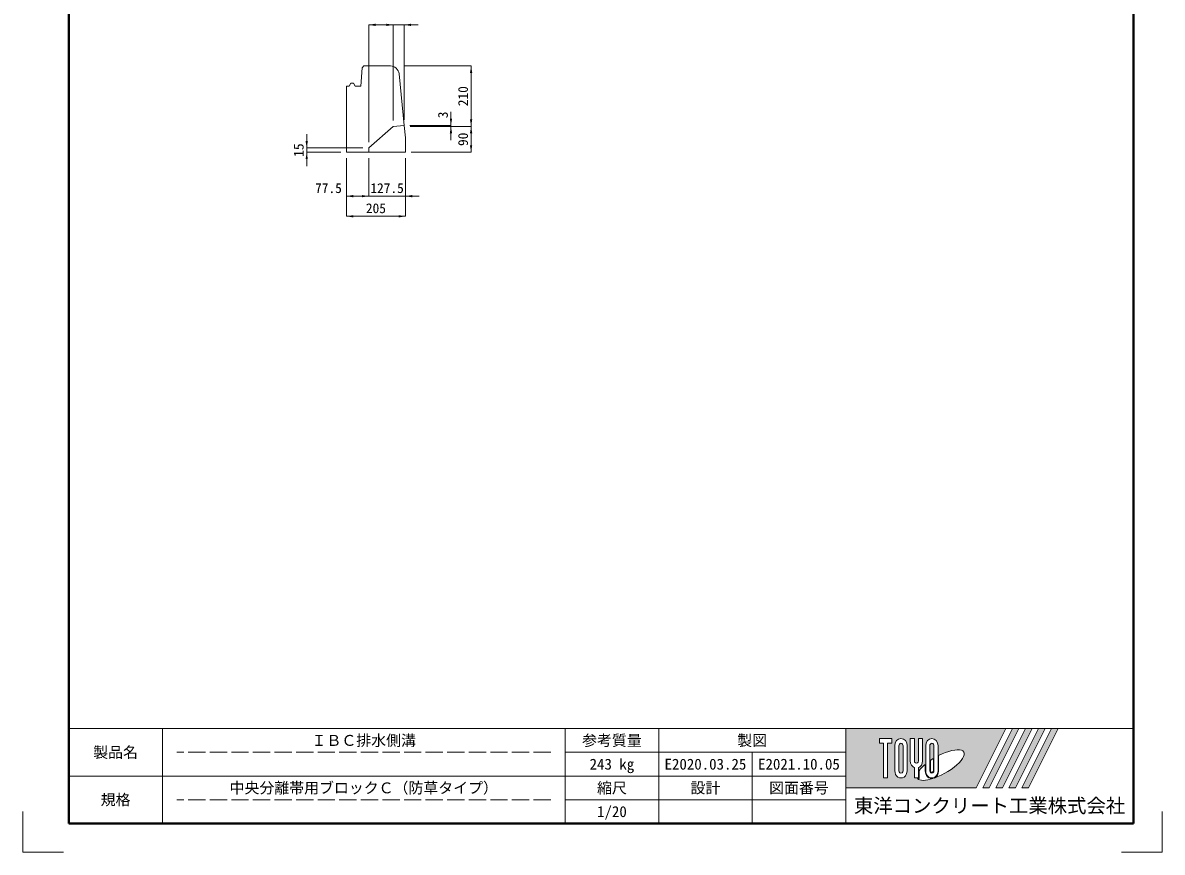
# Model space of a CAD drawing. Units: millimetres at full size. Extents: x 0 to 8736, y 0 to 5700.
# Drawn here: x 4776 to 8736, y 0 to 2884 of the extents above; entities that cross this region are included whole.
import ezdxf
from ezdxf.enums import TextEntityAlignment as Align

# ---------------------------------------------------------------- set-up
doc = ezdxf.new("R2010")
doc.units = ezdxf.units.MM
doc.header["$LTSCALE"] = 10
doc.linetypes.add('DASHED', pattern=[7.5, 6, -1.5])
for name, color, linetype, lineweight in [('Defpoints_2', 1, 'Continuous', 13), ('図枠', 7, 'Continuous', 5), ('寸法線', 7, 'Continuous', 13), ('本体', 2, 'Continuous', 13)]:
    doc.layers.add(name, color=color, linetype=linetype, lineweight=lineweight)
doc.styles.add('ＭＳ ゴシック', font='')
doc.styles.get('ＭＳ ゴシック').set_extended_font_data('MS Gothic')

# ---------------------------------------------------------------- blocks, each defined once
blk = doc.blocks.new('filled_arrow')
at = {"color": 0, "linetype": 'Continuous', "lineweight": -2}
blk.add_solid([(7.5, 1.25), (0, 0), (7.5, -1.25)], dxfattribs=at)

msp = doc.modelspace()

# ---------------------------------------------------------------- hatches: boundary and pattern name
at = {"layer": '図枠'}
h = msp.add_hatch(color=256, dxfattribs=at)
h.paths.add_polyline_path([(7635.53, 430), (7635.53, 223.75), (8089.28, 223.75), (8192.4, 430)])
edge = h.paths.add_edge_path(flags=16)
edge.add_ellipse((7964.97, 303.04), major_axis=(80.81, 45.23), ratio=0.3471473, start_angle=-144.31122, end_angle=72.1899, ccw=False)
edge.add_ellipse((7935.05, 283.51), major_axis=(0, 27.5), ratio=0.8463542, start_angle=-160.70346, end_angle=-90)
edge.add_line((7958.32, 283.51), (7958.32, 335.93))
edge = h.paths.add_edge_path(flags=16)
edge.add_ellipse((7935.05, 370.24), major_axis=(0, 25.38), ratio=0.8463542, start_angle=-90, end_angle=90, ccw=False)
edge.add_line((7956.53, 370.24), (7956.53, 283.51))
edge.add_ellipse((7935.05, 283.51), major_axis=(0, 25.38), ratio=0.8463542, start_angle=90, end_angle=-90, ccw=False)
edge.add_line((7913.57, 283.51), (7913.57, 370.24))
edge = h.paths.add_edge_path(flags=16)
edge.add_line((7942.21, 370.24), (7942.21, 283.51))
edge.add_ellipse((7935.05, 283.51), major_axis=(0, 8.46), ratio=0.8463542, start_angle=90, end_angle=-90, ccw=False)
edge.add_line((7927.89, 283.51), (7927.89, 370.24))
edge.add_ellipse((7935.05, 370.24), major_axis=(0, 8.46), ratio=0.8463542, start_angle=-90, end_angle=90, ccw=False)
edge = h.paths.add_edge_path(flags=16)
edge.add_line((7940.42, 325.91), (7940.42, 283.51))
edge.add_ellipse((7935.05, 283.51), major_axis=(0, 6.35), ratio=0.8463542, start_angle=90, end_angle=-90, ccw=False)
edge.add_line((7929.68, 283.51), (7929.68, 318.97))
edge.add_ellipse((7964.97, 303.04), major_axis=(80.81, 45.23), ratio=0.3471473, start_angle=107.79174, end_angle=126.47132, ccw=False)
edge = h.paths.add_edge_path(flags=16)
edge.add_line((7902.82, 395.62), (7902.82, 317.88))
edge.add_ellipse((7881.34, 317.88), major_axis=(0, 25.38), ratio=0.8463542, start_angle=-163.34117, end_angle=-90, ccw=False)
edge.add_line((7888.5, 293.95), (7888.5, 258.12))
edge.add_line((7888.5, 258.12), (7874.18, 258.12))
edge.add_line((7874.18, 258.12), (7874.18, 293.95))
edge.add_ellipse((7881.34, 317.88), major_axis=(0, 25.38), ratio=0.8463542, start_angle=90, end_angle=163.34117, ccw=False)
edge.add_line((7859.85, 317.88), (7859.85, 395.62))
edge.add_line((7859.85, 395.62), (7874.18, 395.62))
edge.add_line((7874.18, 395.62), (7874.18, 317.88))
edge.add_ellipse((7881.34, 317.88), major_axis=(0, 8.46), ratio=0.8463542, start_angle=90, end_angle=-90)
edge.add_line((7888.5, 317.88), (7888.5, 395.62))
edge.add_line((7888.5, 395.62), (7902.82, 395.62))
edge = h.paths.add_edge_path(flags=16)
edge.add_line((7911.77, 305.4), (7911.77, 283.51))
edge.add_ellipse((7935.05, 283.51), major_axis=(0, 27.5), ratio=0.8463542, start_angle=90, end_angle=-171.54427)
edge.add_ellipse((7964.97, 303.04), major_axis=(80.81, 45.23), ratio=0.3471473, start_angle=-178.64954, end_angle=-148.29244, ccw=False)
edge.add_line((7885.41, 256.01), (7890.29, 256.01))
edge.add_line((7890.29, 256.01), (7890.29, 282.82))
edge.add_ellipse((7964.97, 303.04), major_axis=(80.81, 45.23), ratio=0.3471473, start_angle=148.21912, end_angle=165.90812, ccw=False)
edge = h.paths.add_edge_path(flags=16)
edge.add_ellipse((7827.63, 370.24), major_axis=(0, 25.38), ratio=0.8463542, start_angle=-90, end_angle=90, ccw=False)
edge.add_line((7849.11, 370.24), (7849.11, 283.51))
edge.add_ellipse((7827.63, 283.51), major_axis=(0, 25.38), ratio=0.8463542, start_angle=90, end_angle=-90, ccw=False)
edge.add_line((7806.14, 283.51), (7806.14, 370.24))
edge = h.paths.add_edge_path(flags=16)
edge.add_line((7834.79, 370.24), (7834.79, 283.51))
edge.add_ellipse((7827.63, 283.51), major_axis=(0, 8.46), ratio=0.8463542, start_angle=90, end_angle=-90, ccw=False)
edge.add_line((7820.47, 283.51), (7820.47, 370.24))
edge.add_ellipse((7827.63, 370.24), major_axis=(0, 8.46), ratio=0.8463542, start_angle=-90, end_angle=90, ccw=False)
h.paths.add_polyline_path([(7795.4, 395.62), (7795.4, 378.7), (7781.08, 378.7), (7781.08, 258.12), (7766.76, 258.12), (7766.76, 378.7), (7752.43, 378.7), (7752.43, 395.62)], flags=16)
for points in [[(8111.96, 223.75), (8134.65, 223.75), (8237.78, 430), (8215.09, 430)], [(8283.15, 430), (8260.46, 430), (8157.34, 223.75), (8180.03, 223.75)], [(8328.53, 430), (8305.84, 430), (8202.71, 223.75), (8225.4, 223.75)], [(8373.9, 430), (8351.21, 430), (8248.09, 223.75), (8270.78, 223.75)]]:
    msp.add_hatch(color=256, dxfattribs=at).paths.add_polyline_path(points)

# ---------------------------------------------------------------- linework, layer by layer
at = {"layer": 'Defpoints_2', "color": 7}
for p, q in [((4775.53, 141.42), (4775.53, 0)), ((8735.53, 141.42), (8735.53, 0)), ((4775.53, 0), (4916.95, 0)), ((8735.53, 0), (8594.1, 0))]:
    msp.add_line(p, q, dxfattribs=at)
at = {"layer": '図枠', "lineweight": 40}
for p, q in [((4935.53, 100), (4935.53, 5600)), ((8635.53, 100), (8635.53, 5600)), ((8635.53, 100), (4935.53, 100))]:
    msp.add_line(p, q, dxfattribs=at)
at = {"layer": '図枠', "lineweight": 13}
for p, q in [((8635.53, 430), (4935.53, 430)), ((5260.53, 100), (5260.53, 430)), ((6660.53, 100), (6660.53, 430)), ((6985.53, 100), (6985.53, 430)), ((7635.53, 100), (7635.53, 430)), ((7635.53, 347.5), (6660.53, 347.5)), ((7310.53, 100), (7310.53, 347.5)), ((7635.53, 265), (4935.53, 265)), ((7635.53, 182.5), (6660.53, 182.5))]:
    msp.add_line(p, q, dxfattribs=at)
at = {"layer": '図枠'}
for p, q in [((7635.53, 430), (8192.4, 430)), ((8192.4, 430), (8089.28, 223.75)), ((8215.09, 430), (8111.96, 223.75)), ((8237.78, 430), (8134.65, 223.75)), ((8260.46, 430), (8157.34, 223.75)), ((8283.15, 430), (8180.03, 223.75)), ((8305.84, 430), (8202.71, 223.75)), ((8215.09, 430), (8237.78, 430)), ((8328.53, 430), (8225.4, 223.75)), ((8351.21, 430), (8248.09, 223.75)), ((8260.46, 430), (8283.15, 430)), ((8373.9, 430), (8270.78, 223.75)), ((8305.84, 430), (8328.53, 430)), ((8351.21, 430), (8373.9, 430)), ((7752.43, 395.62), (7752.43, 378.7)), ((7752.43, 395.62), (7795.4, 395.62)), ((7766.76, 378.7), (7752.43, 378.7)), ((7766.76, 378.7), (7766.76, 258.12)), ((7781.08, 378.7), (7781.08, 258.12)), ((7795.4, 378.7), (7781.08, 378.7)), ((7795.4, 395.62), (7795.4, 378.7)), ((7806.14, 370.24), (7806.14, 283.51)), ((7820.47, 283.51), (7820.47, 370.24)), ((7834.79, 370.24), (7834.79, 283.51)), ((7849.11, 283.51), (7849.11, 370.24)), ((7859.85, 395.62), (7874.18, 395.62)), ((7859.85, 317.88), (7859.85, 395.62)), ((7874.18, 395.62), (7874.18, 317.88)), ((7888.5, 395.62), (7902.82, 395.62)), ((7888.5, 317.88), (7888.5, 395.62)), ((7902.82, 395.62), (7902.82, 317.88)), ((7913.57, 370.24), (7913.57, 283.51)), ((7927.89, 283.51), (7927.89, 370.24)), ((7942.21, 370.24), (7942.21, 283.51)), ((7956.53, 283.51), (7956.53, 370.24)), ((7929.68, 283.51), (7929.68, 318.97)), ((7940.42, 325.91), (7940.42, 283.51)), ((7958.32, 283.51), (7958.32, 335.93)), ((7874.18, 293.95), (7874.18, 258.12)), ((7888.5, 293.95), (7888.5, 258.12)), ((7890.29, 282.82), (7890.29, 256.01)), ((7911.77, 305.4), (7911.77, 283.51)), ((7781.08, 258.12), (7766.76, 258.12)), ((7888.5, 258.12), (7874.18, 258.12)), ((7885.41, 256.01), (7890.29, 256.01)), ((7635.53, 223.75), (8089.28, 223.75)), ((8111.96, 223.75), (8134.65, 223.75)), ((8157.34, 223.75), (8180.03, 223.75)), ((8202.71, 223.75), (8225.4, 223.75)), ((8248.09, 223.75), (8270.78, 223.75))]:
    msp.add_line(p, q, dxfattribs=at)
at = {"layer": '図枠', "linetype": 'DASHED', "lineweight": 9}
for p, q in [((6610.53, 347.5), (5310.53, 347.5)), ((6610.53, 182.5), (5310.53, 182.5))]:
    msp.add_line(p, q, dxfattribs=at)
at = {"layer": '図枠'}
for centre, major_axis, ratio, start_param, end_param in [((7827.63, 370.24), (0, 25.38), 0.846354, 4.712389, 7.8539816), ((7935.05, 370.24), (0, 25.38), 0.846354, 4.712389, 7.8539816), ((7827.63, 370.24), (0, 8.46), 0.846354, 4.712389, 7.8539816), ((7935.05, 370.24), (0, 8.46), 0.846354, 4.712389, 7.8539816), ((7964.97, 303.04), (80.81, 45.23), 0.347147, 4.2621853, 7.7429163), ((7881.34, 317.88), (0, 25.38), 0.846354, 1.5707963, 2.8017557), ((7881.34, 317.88), (0, 8.46), 0.846354, 1.5707963, 4.712389), ((7881.34, 317.88), (0, 25.38), 0.846354, 3.4814296, 4.712389), ((7964.97, 303.04), (80.81, 45.23), 0.347147, 1.6817405, 1.8219833), ((7827.63, 283.51), (0, 25.38), 0.846354, 1.5707963, 4.712389), ((7827.63, 283.51), (0, 8.46), 0.846354, 1.5707963, 4.712389), ((7964.97, 303.04), (80.81, 45.23), 0.347147, 2.0815197, 2.5155126), ((7935.05, 283.51), (0, 27.5), 0.846354, 1.5707963, 3.3154679), ((7935.05, 283.51), (0, 25.38), 0.846354, 1.5707963, 4.712389), ((7935.05, 283.51), (0, 8.46), 0.846354, 1.5707963, 4.712389), ((7935.05, 283.51), (0, 6.35), 0.846354, 1.5707963, 4.712389), ((7935.05, 283.51), (0, 27.5), 0.846354, 3.5338438, 4.712389), ((7964.97, 303.04), (80.81, 45.23), 0.347147, 3.2093975, 4.2004451)]:
    msp.add_ellipse(centre, major_axis=major_axis, ratio=ratio, start_param=start_param, end_param=end_param, dxfattribs=at)
at = {"layer": '寸法線'}
for p, q in [((5977.87, 2877.09), (6062.87, 2877.09)), ((5977.87, 2469.02), (5977.87, 2877.09)), ((6014.87, 2877.09), (6149.07, 2877.09)), ((6062.87, 2544.02), (6062.87, 2877.09)), ((6062.87, 2544.02), (6062.87, 2877.09)), ((6101.07, 2547.02), (6101.07, 2877.09)), ((6100.37, 2734.02), (6333.58, 2734.02)), ((6333.58, 2734.02), (6333.58, 2524.02)), ((6263.58, 2575.02), (6263.58, 2476.02)), ((5762.3, 2497.02), (5762.3, 2386.02)), ((6121.07, 2527.02), (6263.58, 2527.02)), ((6121.37, 2524.02), (6333.58, 2524.02)), ((6121.37, 2524.02), (6263.58, 2524.02)), ((6121.37, 2524.02), (6333.58, 2524.02)), ((6333.58, 2434.02), (6333.58, 2524.02)), ((5957.87, 2449.02), (5762.3, 2449.02)), ((5880.37, 2434.02), (5762.3, 2434.02)), ((6125.37, 2434.02), (6333.58, 2434.02)), ((5900.37, 2414.02), (5900.37, 2281.35)), ((5900.37, 2414.02), (5900.37, 2211.35)), ((5977.87, 2414.02), (5977.87, 2281.35)), ((5977.87, 2414.02), (5977.87, 2281.35)), ((6105.37, 2414.02), (6105.37, 2281.35)), ((6105.37, 2414.02), (6105.37, 2211.35)), ((5900.37, 2281.35), (5977.87, 2281.35)), ((5929.87, 2281.35), (6153.37, 2281.35)), ((5900.37, 2211.35), (6105.37, 2211.35))]:
    msp.add_line(p, q, dxfattribs=at)
at = {"layer": '本体'}
for p, q in [((5954.94, 2728.04), (5961.37, 2734.02)), ((5961.37, 2734.02), (6053.22, 2734.02)), ((5950.37, 2664.02), (5954.94, 2728.04)), ((6083.07, 2707.01), (6101.07, 2527.02)), ((5900.37, 2434.02), (5900.37, 2664.02)), ((5900.37, 2664.02), (5910.37, 2664.02)), ((5910.37, 2664.02), (5915.37, 2674.02)), ((5915.37, 2674.02), (5925.37, 2674.02)), ((5925.37, 2674.02), (5930.37, 2664.02)), ((5930.37, 2664.02), (5950.37, 2664.02)), ((5977.87, 2449.02), (6062.87, 2524.02)), ((6062.87, 2524.02), (6101.07, 2527.02)), ((6101.07, 2527.02), (6105.37, 2484.02)), ((6105.37, 2484.02), (6105.37, 2434.02)), ((5977.87, 2434.02), (5900.37, 2434.02)), ((5977.87, 2434.02), (5977.87, 2449.02)), ((6105.37, 2434.02), (5977.87, 2434.02))]:
    msp.add_line(p, q, dxfattribs=at)
msp.add_arc((6053.22, 2704.02), 30, 5.71059, 90, dxfattribs=at)

# ---------------------------------------------------------------- block references
at = {"layer": '寸法線', "xscale": 3.2, "yscale": 3.2}
for p in [(5977.87, 2877.09), (6101.07, 2877.09), (5900.37, 2281.35), (6105.37, 2281.35), (5900.37, 2211.35)]:
    msp.add_blockref('filled_arrow', p, dxfattribs=at)
for p, rotation in [((6062.87, 2877.09), 180), ((6062.87, 2877.09), 180), ((6333.58, 2734.02), 270), ((6263.58, 2527.02), 90), ((6333.58, 2524.02), 90), ((6263.58, 2524.02), 270), ((6333.58, 2524.02), 270), ((5762.3, 2449.02), 90), ((6333.58, 2434.02), 90), ((5762.3, 2434.02), 270), ((5977.87, 2281.35), 180), ((5977.87, 2281.35), 180), ((6105.37, 2211.35), 180)]:
    msp.add_blockref('filled_arrow', p, dxfattribs=dict(at, rotation=rotation))

# ---------------------------------------------------------------- texts
at = {"layer": '図枠', "style": 'ＭＳ ゴシック'}
for s, height, p in [('ＩＢＣ排水側溝', 37.98, (5960.53, 388.75)), ('参考質量', 37.98, (6823.03, 388.75)), ('製図', 37.98, (7310.53, 388.75)), ('製品名', 37.98, (5098.03, 347.5)), ('243 kg', 37.98, (6823.03, 306.25)), ('E2020.03.25', 37.98, (7148.03, 306.25)), ('E2021.10.05', 37.98, (7473.03, 306.25)), ('中央分離帯用ブロックＣ（防草タイプ）', 37.98, (5960.53, 223.75)), ('縮尺', 37.98, (6823.03, 223.75)), ('設計', 37.98, (7148.03, 223.75)), ('図面番号', 37.98, (7473.03, 223.75)), ('規格', 37.98, (5098.03, 182.5)), ('1/20', 37.98, (6823.03, 141.25)), ('東洋コンクリート工業株式会社', 49.37, (8135.53, 161.87))]:
    msp.add_text(s, height=height, dxfattribs=at).set_placement(p, align=Align.MIDDLE_CENTER)
at = {"layer": '寸法線', "style": 'ＭＳ ゴシック'}
for s, p in [('210', (6305.58, 2629.02)), ('3', (6235.58, 2563.88)), ('90', (6305.58, 2479.02)), ('15', (5734.3, 2441.52))]:
    msp.add_text(s, height=34.18, rotation=90, dxfattribs=at).set_placement(p, align=Align.MIDDLE_CENTER)
for s, p in [('77.5', (5837.98, 2309.35)), ('127.5', (6041.62, 2309.35)), ('205', (6002.87, 2239.35))]:
    msp.add_text(s, height=34.18, dxfattribs=at).set_placement(p, align=Align.MIDDLE_CENTER)

doc.saveas('drawing.dxf')
